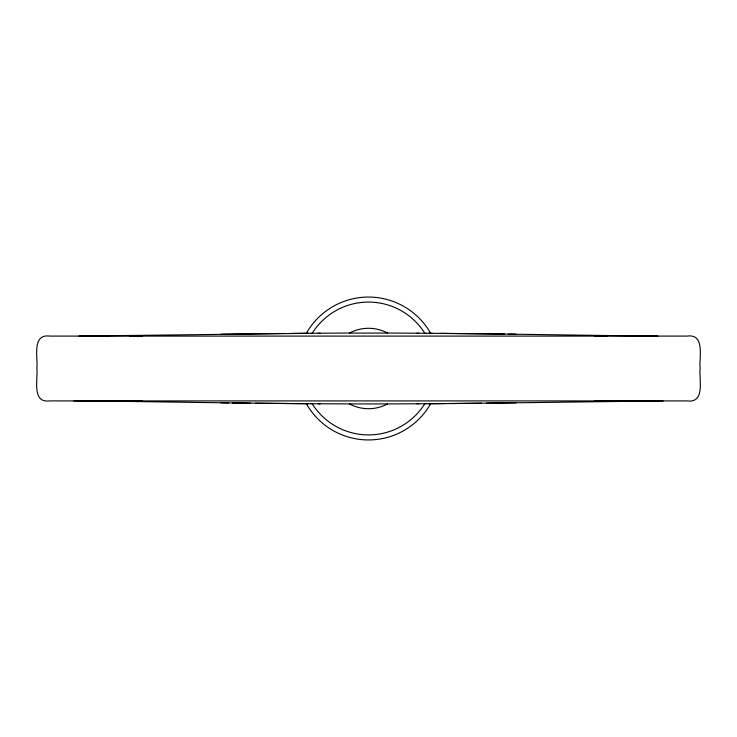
<?xml version="1.0" encoding="UTF-8"?>
<svg xmlns="http://www.w3.org/2000/svg" width="737" height="737" viewBox="0 0 737 737"><rect width="100%" height="100%" fill="white"/><g stroke="black" fill="none" stroke-linecap="round" stroke-linejoin="round"><path stroke-width="1.11" d="M318.283 333.225L349.541 333.032A40.213 40.213 0 0 1 387.459 333.032L418.717 333.225M318.283 403.775L349.458 403.913A40.213 40.213 0 0 0 387.459 403.968L418.717 403.775M310.47 333.474L312.23 333.262L313.271 331.595A66.431 66.431 0 0 1 423.729 331.595L424.77 333.271L426.53 333.474M426.53 403.526L424.77 403.738L423.729 405.405A66.431 66.431 0 0 1 313.271 405.405L312.23 403.729L310.47 403.526M85.372 400.504L80.637 400.919M651.628 336.496L656.363 336.081M320.033 333.188L78.97 336.09M486.549 403.157L663.051 400.91M515.918 402.807L452.444 403.535M221.082 334.193L284.556 333.465M292.138 333.419L308.094 333.262M416.967 403.812L444.862 403.581M481.344 403.231L428.906 403.738M90.338 336.09L109.076 335.925L96.39 335.989M646.662 400.91L627.933 401.075L640.61 401.011M103.125 335.98L92.374 336.035L106.874 336.081M633.875 401.02L644.626 400.965L630.126 400.919M349.458 333.087L387.542 333.087M387.542 403.913L349.568 403.913M594.741 336.081L607.279 336.035M630.126 336.081L644.626 336.035L627.924 335.925L658.03 336.09M106.874 400.919L92.374 400.965L109.067 401.075L73.949 400.91M129.721 400.965L142.259 400.919L49.932 400.91C31.166 403.489 38.25 378.44 36.85 368.5C38.25 358.56 31.166 333.511 49.932 336.09L687.068 336.09C705.834 333.511 698.75 358.56 700.15 368.5C698.75 378.44 705.834 403.489 687.068 400.91L594.741 400.919L607.279 400.965M102.342 400.919L634.658 400.919M633.783 336.035L646.662 336.09M129.721 336.035L142.259 336.081M90.338 400.91L103.217 400.965M416.967 333.188L504.642 334.045M232.358 402.955L320.033 403.812M508.281 334.128L640.61 335.989M96.39 401.011L228.719 402.872M440.744 333.354L515.918 334.193M255.656 403.231L308.094 403.738M221.082 402.807L250.451 403.157M428.906 333.262L432.379 333.327M80.637 336.081L85.372 336.496M656.363 400.919L651.628 400.504M430.362 404.217A71.425 71.425 0 0 1 306.638 404.217M306.638 332.783A71.425 71.425 0 0 1 430.362 332.783"/></g></svg>
